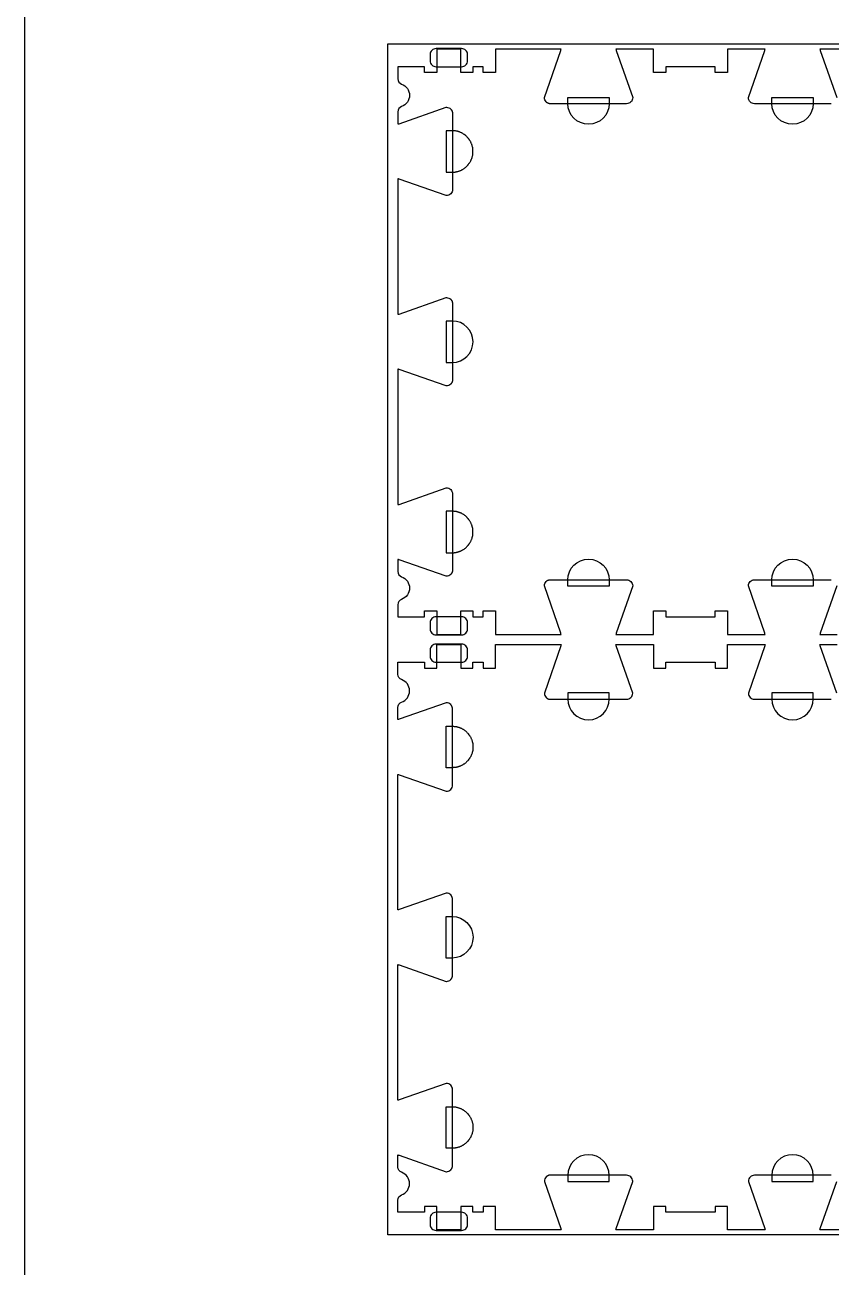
# Model space of a CAD drawing. Extents: x 5216 to 8399, y -27186 to -19593.
# Drawn here: x 5216 to 6041, y -21550 to -20277 of the extents above; entities that cross this region are included whole.
import ezdxf

# ---------------------------------------------------------------- set-up
doc = ezdxf.new("R2010")
doc.units = 0
for name, color, linetype in [('0_SHEET_SPRUCEPLY_2440X122', 1, 'CONTINUOUS'), ('4_ANYTOOL_CUTTHROUGH_OUTSI', 5, 'CONTINUOUS'), ('5_ANYTOOL_HALF_MILL_9MM_IN', 3, 'CONTINUOUS'), ('DONOTCUT', 18, 'CONTINUOUS')]:
    doc.layers.add(name, color=color, linetype=linetype)

msp = doc.modelspace()

# ---------------------------------------------------------------- linework, layer by layer
at = {"layer": '0_SHEET_SPRUCEPLY_2440X122'}
msp.add_lwpolyline([(8027.3, -20296.7), (8027.3, -21516.7), (5587.3, -21516.7), (5587.3, -20296.7)], close=True, dxfattribs=at)
at = {"layer": '4_ANYTOOL_CUTTHROUGH_OUTSI', "color": 5}
for points in [[(6041.3, -20357.9), (6041.2, -20357.9), (6041, -20358), (6040.9, -20358), (6040.7, -20358), (5962.7, -20358, -0.414214), (5956.5, -20351.7), (5956.5, -20351.7), (5956.5, -20351.6), (5973.4, -20303.4), (5973.4, -20303.4, 0.061485), (5973.6, -20302), (5935, -20302), (5935, -20326), (5922.5, -20326), (5922.5, -20320), (5872, -20320), (5872, -20326), (5859.5, -20326), (5859.5, -20302), (5820.9, -20302), (5820.9, -20302, 0.061485), (5821.2, -20303.4), (5838.1, -20351.6), (5838.1, -20351.7), (5838.1, -20351.7), (5838.1, -20351.7, -0.414214), (5831.8, -20358), (5753.8, -20358), (5753.7, -20358), (5753.5, -20358), (5753.4, -20357.9), (5753.2, -20357.9), (5753.1, -20357.9), (5752.9, -20357.9), (5752.8, -20357.9), (5752.6, -20357.8), (5752.5, -20357.8), (5752.3, -20357.8), (5752.2, -20357.7), (5752, -20357.7), (5751.9, -20357.7), (5751.7, -20357.6), (5751.6, -20357.5), (5751.4, -20357.5), (5751.3, -20357.4), (5751.2, -20357.4), (5751, -20357.3), (5750.9, -20357.2), (5750.7, -20357.1), (5750.6, -20357.1), (5750.5, -20357), (5750.3, -20356.9), (5750.2, -20356.8), (5750.1, -20356.7), (5750, -20356.6), (5749.9, -20356.5), (5749.7, -20356.4), (5749.6, -20356.3), (5749.5, -20356.2), (5749.4, -20356.1, -0.198912), (5747.6, -20351.7), (5747.6, -20351.7), (5747.6, -20351.6), (5764.5, -20303.4), (5764.5, -20303.4, 0.061485), (5764.7, -20302), (5697.5, -20302), (5697.5, -20326), (5685, -20326), (5685, -20320), (5674.5, -20320), (5674.5, -20326), (5662, -20326), (5662, -20302), (5637.5, -20302), (5637.5, -20326), (5625, -20326), (5625, -20320), (5597.5, -20320), (5597.5, -20332.4), (5597.5, -20332.4, 0.317837), (5601.4, -20337.8, -0.707107), (5601.4, -20360.9, 0.317837), (5597.5, -20366.3), (5597.5, -20378.7, 0.061485), (5598.9, -20378.5), (5647.2, -20361.6), (5647.2, -20361.6), (5647.3, -20361.6), (5647.3, -20361.6, -0.198912), (5651.7, -20363.4), (5651.8, -20363.5), (5651.9, -20363.6), (5652, -20363.7), (5652.1, -20363.8), (5652.2, -20364), (5652.3, -20364.1), (5652.4, -20364.2), (5652.5, -20364.3), (5652.6, -20364.5), (5652.6, -20364.6), (5652.7, -20364.7), (5652.8, -20364.9), (5652.9, -20365), (5652.9, -20365.1), (5653, -20365.3), (5653.1, -20365.4), (5653.1, -20365.6), (5653.2, -20365.7), (5653.2, -20365.9), (5653.3, -20366), (5653.3, -20366.2), (5653.3, -20366.3), (5653.4, -20366.5), (5653.4, -20366.6), (5653.4, -20366.8), (5653.5, -20366.9), (5653.5, -20367.1), (5653.5, -20367.2), (5653.5, -20367.4), (5653.5, -20367.5), (5653.5, -20367.7), (5653.5, -20367.8), (5653.5, -20445.8, -0.414214), (5647.3, -20452.1), (5647.2, -20452.1), (5647.2, -20452.1), (5598.9, -20435.2), (5598.9, -20435.2, 0.061485), (5597.5, -20434.9), (5597.5, -20573.6, 0.061485), (5598.9, -20573.4), (5647.2, -20556.5), (5647.2, -20556.5), (5647.3, -20556.5), (5647.3, -20556.5, -0.198912), (5651.7, -20558.3), (5651.8, -20558.4), (5651.9, -20558.5), (5652, -20558.6), (5652.1, -20558.7), (5652.2, -20558.9), (5652.3, -20559), (5652.4, -20559.1), (5652.5, -20559.2), (5652.6, -20559.4), (5652.6, -20559.5), (5652.7, -20559.6), (5652.8, -20559.8), (5652.9, -20559.9), (5652.9, -20560), (5653, -20560.2), (5653.1, -20560.3), (5653.1, -20560.5), (5653.2, -20560.6), (5653.2, -20560.8), (5653.3, -20560.9), (5653.3, -20561.1), (5653.3, -20561.2), (5653.4, -20561.4), (5653.4, -20561.5), (5653.4, -20561.7), (5653.5, -20561.8), (5653.5, -20562), (5653.5, -20562.1), (5653.5, -20562.3), (5653.5, -20562.4), (5653.5, -20562.6), (5653.5, -20562.7), (5653.5, -20640.7), (5653.5, -20640.9), (5653.5, -20641), (5653.5, -20641.2), (5653.5, -20641.3), (5653.5, -20641.5), (5653.5, -20641.6), (5653.4, -20641.8), (5653.4, -20641.9), (5653.4, -20642.1), (5653.3, -20642.2), (5653.3, -20642.4), (5653.3, -20642.5), (5653.2, -20642.7), (5653.2, -20642.8), (5653.1, -20643), (5653.1, -20643.1), (5653, -20643.2), (5652.9, -20643.4), (5652.9, -20643.5), (5652.8, -20643.7), (5652.7, -20643.8), (5652.6, -20643.9), (5652.6, -20644.1), (5652.5, -20644.2), (5652.4, -20644.3), (5652.3, -20644.4), (5652.2, -20644.6), (5652.1, -20644.7), (5652, -20644.8), (5651.9, -20644.9), (5651.8, -20645), (5651.7, -20645.1, -0.198912), (5647.3, -20647), (5647.2, -20647), (5647.2, -20647), (5598.9, -20630.1), (5598.9, -20630.1, 0.061485), (5597.5, -20629.8), (5597.5, -20768.5, 0.061485), (5598.9, -20768.3), (5647.2, -20751.4), (5647.2, -20751.4), (5647.3, -20751.4), (5647.3, -20751.4, -0.414214), (5653.5, -20757.6), (5653.5, -20835.6), (5653.5, -20835.8), (5653.5, -20835.9), (5653.5, -20836.1), (5653.5, -20836.2), (5653.5, -20836.4), (5653.5, -20836.5), (5653.4, -20836.7), (5653.4, -20836.8), (5653.4, -20837), (5653.3, -20837.1), (5653.3, -20837.3), (5653.3, -20837.4), (5653.2, -20837.6), (5653.2, -20837.7), (5653.1, -20837.9), (5653.1, -20838), (5653, -20838.1), (5652.9, -20838.3), (5652.9, -20838.4), (5652.8, -20838.6), (5652.7, -20838.7), (5652.6, -20838.8), (5652.6, -20839), (5652.5, -20839.1), (5652.4, -20839.2), (5652.3, -20839.3), (5652.2, -20839.5), (5652.1, -20839.6), (5652, -20839.7), (5651.9, -20839.8), (5651.8, -20839.9), (5651.7, -20840, -0.198912), (5647.3, -20841.9), (5647.2, -20841.9), (5647.2, -20841.9), (5598.9, -20825), (5598.9, -20825, 0.061485), (5597.5, -20824.7), (5597.5, -20837.1, 0.317837), (5601.4, -20842.5, -0.707107), (5601.4, -20865.6, 0.317837), (5597.5, -20871.1), (5597.5, -20883.5), (5625, -20883.5), (5625, -20877.5), (5637.5, -20877.5), (5637.5, -20901.5), (5662, -20901.5), (5662, -20877.5), (5674.5, -20877.5), (5674.5, -20883.5), (5685, -20883.5), (5685, -20877.5), (5697.5, -20877.5), (5697.5, -20901.5), (5764.7, -20901.5), (5764.7, -20901.5, 0.061485), (5764.5, -20900.1), (5747.6, -20851.8), (5747.6, -20851.8), (5747.6, -20851.7), (5747.6, -20851.7, -0.198912), (5749.4, -20847.3), (5749.5, -20847.2), (5749.6, -20847.1), (5749.7, -20847), (5749.9, -20846.9), (5750, -20846.8), (5750.1, -20846.7), (5750.2, -20846.6), (5750.3, -20846.5), (5750.5, -20846.4), (5750.6, -20846.4), (5750.7, -20846.3), (5750.9, -20846.2), (5751, -20846.1), (5751.2, -20846.1), (5751.3, -20846), (5751.4, -20845.9), (5751.6, -20845.9), (5751.7, -20845.8), (5751.9, -20845.8), (5752, -20845.7), (5752.2, -20845.7), (5752.3, -20845.6), (5752.5, -20845.6), (5752.6, -20845.6), (5752.8, -20845.6), (5752.9, -20845.5), (5753.1, -20845.5), (5753.2, -20845.5), (5753.4, -20845.5), (5753.5, -20845.5), (5753.7, -20845.5), (5753.8, -20845.5), (5831.8, -20845.5, -0.414214), (5838.1, -20851.7), (5838.1, -20851.8), (5838.1, -20851.8), (5821.2, -20900.1), (5821.2, -20900.1, 0.061485), (5820.9, -20901.5), (5859.5, -20901.5), (5859.5, -20877.5), (5872, -20877.5), (5872, -20883.5), (5922.5, -20883.5), (5922.5, -20877.5), (5935, -20877.5), (5935, -20901.5), (5973.6, -20901.5), (5973.6, -20901.5, 0.061485), (5973.4, -20900.1), (5956.5, -20851.8), (5956.5, -20851.7), (5956.5, -20851.7, -0.414214), (5962.7, -20845.5), (6040.7, -20845.5), (6040.9, -20845.5), (6041, -20845.5), (6041.2, -20845.5), (6041.3, -20845.5)], [(6097, -20302), (6029.8, -20302), (6029.8, -20302, 0.061485), (6030.1, -20303.4), (6047, -20351.6)], [(6047, -20851.8), (6030.1, -20900.1), (6030.1, -20900.1, 0.061485), (6029.8, -20901.5), (6047.3, -20901.5)], [(6041.3, -21455.5), (6041.2, -21455.5), (6041, -21455.5), (6040.9, -21455.5), (6040.7, -21455.5), (5962.7, -21455.5, 0.414214), (5956.5, -21461.7), (5956.5, -21461.8), (5956.5, -21461.8), (5973.4, -21510.1), (5973.4, -21510.1, -0.061485), (5973.6, -21511.5), (5935, -21511.5), (5935, -21487.5), (5922.5, -21487.5), (5922.5, -21493.5), (5872, -21493.5), (5872, -21487.5), (5859.5, -21487.5), (5859.5, -21511.5), (5820.9, -21511.5), (5820.9, -21511.5, -0.061485), (5821.2, -21510.1), (5838.1, -21461.8), (5838.1, -21461.8), (5838.1, -21461.7), (5838.1, -21461.7, 0.414214), (5831.8, -21455.5), (5753.8, -21455.5), (5753.7, -21455.5), (5753.5, -21455.5), (5753.4, -21455.5), (5753.2, -21455.5), (5753.1, -21455.5), (5752.9, -21455.5), (5752.8, -21455.6), (5752.6, -21455.6), (5752.5, -21455.6), (5752.3, -21455.6), (5752.2, -21455.7), (5752, -21455.7), (5751.9, -21455.8), (5751.7, -21455.8), (5751.6, -21455.9), (5751.4, -21455.9), (5751.3, -21456), (5751.2, -21456.1), (5751, -21456.1), (5750.9, -21456.2), (5750.7, -21456.3), (5750.6, -21456.4), (5750.5, -21456.4), (5750.3, -21456.5), (5750.2, -21456.6), (5750.1, -21456.7), (5750, -21456.8), (5749.9, -21456.9), (5749.7, -21457), (5749.6, -21457.1), (5749.5, -21457.2), (5749.4, -21457.3, 0.198912), (5747.6, -21461.7), (5747.6, -21461.8), (5747.6, -21461.8), (5764.5, -21510.1), (5764.5, -21510.1, -0.061485), (5764.7, -21511.5), (5697.5, -21511.5), (5697.5, -21487.5), (5685, -21487.5), (5685, -21493.5), (5674.5, -21493.5), (5674.5, -21487.5), (5662, -21487.5), (5662, -21511.5), (5637.5, -21511.5), (5637.5, -21487.5), (5625, -21487.5), (5625, -21493.5), (5597.5, -21493.5), (5597.5, -21481.1), (5597.5, -21481.1, -0.317837), (5601.4, -21475.6, 0.707107), (5601.4, -21452.5, -0.317837), (5597.5, -21447.1), (5597.5, -21434.7, -0.061485), (5598.9, -21435), (5647.2, -21451.9), (5647.2, -21451.9), (5647.3, -21451.9), (5647.3, -21451.9, 0.198912), (5651.7, -21450), (5651.8, -21449.9), (5651.9, -21449.8), (5652, -21449.7), (5652.1, -21449.6), (5652.2, -21449.5), (5652.3, -21449.3), (5652.4, -21449.2), (5652.5, -21449.1), (5652.6, -21449), (5652.6, -21448.8), (5652.7, -21448.7), (5652.8, -21448.6), (5652.9, -21448.4), (5652.9, -21448.3), (5653, -21448.1), (5653.1, -21448), (5653.1, -21447.9), (5653.2, -21447.7), (5653.2, -21447.6), (5653.3, -21447.4), (5653.3, -21447.3), (5653.3, -21447.1), (5653.4, -21447), (5653.4, -21446.8), (5653.4, -21446.7), (5653.5, -21446.5), (5653.5, -21446.4), (5653.5, -21446.2), (5653.5, -21446.1), (5653.5, -21445.9), (5653.5, -21445.8), (5653.5, -21445.6), (5653.5, -21367.6, 0.414214), (5647.3, -21361.4), (5647.2, -21361.4), (5647.2, -21361.4), (5598.9, -21378.3), (5598.9, -21378.3, -0.061485), (5597.5, -21378.5), (5597.5, -21239.8, -0.061485), (5598.9, -21240.1), (5647.2, -21257), (5647.2, -21257), (5647.3, -21257), (5647.3, -21257, 0.198912), (5651.7, -21255.1), (5651.8, -21255), (5651.9, -21254.9), (5652, -21254.8), (5652.1, -21254.7), (5652.2, -21254.6), (5652.3, -21254.4), (5652.4, -21254.3), (5652.5, -21254.2), (5652.6, -21254.1), (5652.6, -21253.9), (5652.7, -21253.8), (5652.8, -21253.7), (5652.9, -21253.5), (5652.9, -21253.4), (5653, -21253.2), (5653.1, -21253.1), (5653.1, -21253), (5653.2, -21252.8), (5653.2, -21252.7), (5653.3, -21252.5), (5653.3, -21252.4), (5653.3, -21252.2), (5653.4, -21252.1), (5653.4, -21251.9), (5653.4, -21251.8), (5653.5, -21251.6), (5653.5, -21251.5), (5653.5, -21251.3), (5653.5, -21251.2), (5653.5, -21251), (5653.5, -21250.9), (5653.5, -21250.7), (5653.5, -21172.7), (5653.5, -21172.6), (5653.5, -21172.4), (5653.5, -21172.3), (5653.5, -21172.1), (5653.5, -21172), (5653.5, -21171.8), (5653.4, -21171.7), (5653.4, -21171.5), (5653.4, -21171.4), (5653.3, -21171.2), (5653.3, -21171.1), (5653.3, -21170.9), (5653.2, -21170.8), (5653.2, -21170.6), (5653.1, -21170.5), (5653.1, -21170.3), (5653, -21170.2), (5652.9, -21170), (5652.9, -21169.9), (5652.8, -21169.8), (5652.7, -21169.6), (5652.6, -21169.5), (5652.6, -21169.4), (5652.5, -21169.2), (5652.4, -21169.1), (5652.3, -21169), (5652.2, -21168.9), (5652.1, -21168.7), (5652, -21168.6), (5651.9, -21168.5), (5651.8, -21168.4), (5651.7, -21168.3, 0.198912), (5647.3, -21166.5), (5647.2, -21166.5), (5647.2, -21166.5), (5598.9, -21183.4), (5598.9, -21183.4, -0.061485), (5597.5, -21183.6), (5597.5, -21044.9, -0.061485), (5598.9, -21045.2), (5647.2, -21062.1), (5647.2, -21062.1), (5647.3, -21062.1), (5647.3, -21062.1, 0.414214), (5653.5, -21055.8), (5653.5, -20977.8), (5653.5, -20977.7), (5653.5, -20977.5), (5653.5, -20977.4), (5653.5, -20977.2), (5653.5, -20977.1), (5653.5, -20976.9), (5653.4, -20976.8), (5653.4, -20976.6), (5653.4, -20976.5), (5653.3, -20976.3), (5653.3, -20976.2), (5653.3, -20976), (5653.2, -20975.9), (5653.2, -20975.7), (5653.1, -20975.6), (5653.1, -20975.4), (5653, -20975.3), (5652.9, -20975.1), (5652.9, -20975), (5652.8, -20974.9), (5652.7, -20974.7), (5652.6, -20974.6), (5652.6, -20974.5), (5652.5, -20974.3), (5652.4, -20974.2), (5652.3, -20974.1), (5652.2, -20974), (5652.1, -20973.8), (5652, -20973.7), (5651.9, -20973.6), (5651.8, -20973.5), (5651.7, -20973.4, 0.198912), (5647.3, -20971.6), (5647.2, -20971.6), (5647.2, -20971.6), (5598.9, -20988.5), (5598.9, -20988.5, -0.061485), (5597.5, -20988.7), (5597.5, -20976.3, -0.317837), (5601.4, -20970.9, 0.707107), (5601.4, -20947.8, -0.317837), (5597.5, -20942.4), (5597.5, -20930), (5625, -20930), (5625, -20936), (5637.5, -20936), (5637.5, -20912), (5662, -20912), (5662, -20936), (5674.5, -20936), (5674.5, -20930), (5685, -20930), (5685, -20936), (5697.5, -20936), (5697.5, -20912), (5764.7, -20912), (5764.7, -20912, -0.061485), (5764.5, -20913.4), (5747.6, -20961.6), (5747.6, -20961.7), (5747.6, -20961.7), (5747.6, -20961.7, 0.198912), (5749.4, -20966.1), (5749.5, -20966.2), (5749.6, -20966.3), (5749.7, -20966.4), (5749.9, -20966.5), (5750, -20966.6), (5750.1, -20966.7), (5750.2, -20966.8), (5750.3, -20966.9), (5750.5, -20967), (5750.6, -20967.1), (5750.7, -20967.1), (5750.9, -20967.2), (5751, -20967.3), (5751.2, -20967.4), (5751.3, -20967.4), (5751.4, -20967.5), (5751.6, -20967.5), (5751.7, -20967.6), (5751.9, -20967.7), (5752, -20967.7), (5752.2, -20967.7), (5752.3, -20967.8), (5752.5, -20967.8), (5752.6, -20967.8), (5752.8, -20967.9), (5752.9, -20967.9), (5753.1, -20967.9), (5753.2, -20967.9), (5753.4, -20967.9), (5753.5, -20968), (5753.7, -20968), (5753.8, -20968), (5831.8, -20968, 0.414214), (5838.1, -20961.7), (5838.1, -20961.7), (5838.1, -20961.6), (5821.2, -20913.4), (5821.2, -20913.4, -0.061485), (5820.9, -20912), (5859.5, -20912), (5859.5, -20936), (5872, -20936), (5872, -20930), (5922.5, -20930), (5922.5, -20936), (5935, -20936), (5935, -20912), (5973.6, -20912), (5973.6, -20912, -0.061485), (5973.4, -20913.4), (5956.5, -20961.6), (5956.5, -20961.7), (5956.5, -20961.7), (5956.5, -20961.7, 0.414214), (5962.7, -20968), (6040.7, -20968), (6040.9, -20968), (6041, -20968), (6041.2, -20967.9), (6041.3, -20967.9)], [(6047, -20961.6), (6030.1, -20913.4), (6030.1, -20913.4, -0.061485), (6029.8, -20912), (6047.3, -20912)], [(6097, -21511.5), (6029.8, -21511.5), (6029.8, -21511.5, -0.061485), (6030.1, -21510.1), (6047, -21461.8)]]:
    msp.add_lwpolyline(points, format="xyb", dxfattribs=at)
at = {"layer": '5_ANYTOOL_HALF_MILL_9MM_IN', "color": 3}
for points in [[(5636.7, -20301.5, 0.414214), (5630.7, -20307.5), (5630.7, -20314, 0.414214), (5636.7, -20320), (5662.9, -20320, 0.414214), (5668.9, -20314), (5668.9, -20307.5, 0.414214), (5662.9, -20301.5)], [(5814.1, -20357.7, -1), (5771.6, -20357.7), (5771.6, -20357.5), (5771.6, -20351.5), (5814.1, -20351.5), (5814.1, -20357.5), (5814.1, -20357.7)], [(6023, -20357.7, -1), (5980.5, -20357.7), (5980.5, -20357.5), (5980.5, -20351.5), (6023, -20351.5), (6023, -20357.5), (6023, -20357.7)], [(5653.3, -20623, 1), (5653.3, -20580.5), (5653, -20580.5), (5647, -20580.5), (5647, -20623), (5653, -20623), (5653.3, -20623)], [(5771.6, -20845.7, -1), (5814.1, -20845.7), (5814.1, -20846), (5814.1, -20852), (5771.6, -20852), (5771.6, -20846), (5771.6, -20845.7)], [(5980.5, -20845.7, -1), (6023, -20845.7), (6023, -20846), (6023, -20852), (5980.5, -20852), (5980.5, -20846), (5980.5, -20845.7)], [(5636.7, -20883.5, 0.414214), (5630.7, -20889.5), (5630.7, -20896, 0.414214), (5636.7, -20902), (5662.9, -20902, 0.414214), (5668.9, -20896), (5668.9, -20889.5, 0.414214), (5662.9, -20883.5)], [(5636.7, -20911.5, 0.414214), (5630.7, -20917.5), (5630.7, -20924, 0.414214), (5636.7, -20930), (5662.9, -20930, 0.414214), (5668.9, -20924), (5668.9, -20917.5, 0.414214), (5662.9, -20911.5)], [(5771.6, -20967.7, 1), (5814.1, -20967.7), (5814.1, -20967.5), (5814.1, -20961.5), (5771.6, -20961.5), (5771.6, -20967.5), (5771.6, -20967.7)], [(5980.5, -20967.7, 1), (6023, -20967.7), (6023, -20967.5), (6023, -20961.5), (5980.5, -20961.5), (5980.5, -20967.5), (5980.5, -20967.7)], [(5653.3, -21190.5, -1), (5653.3, -21233), (5653, -21233), (5647, -21233), (5647, -21190.5), (5653, -21190.5), (5653.3, -21190.5)], [(5814.1, -21455.7, 1), (5771.6, -21455.7), (5771.6, -21456), (5771.6, -21462), (5814.1, -21462), (5814.1, -21456), (5814.1, -21455.7)], [(6023, -21455.7, 1), (5980.5, -21455.7), (5980.5, -21456), (5980.5, -21462), (6023, -21462), (6023, -21456), (6023, -21455.7)], [(5636.7, -21493.5, 0.414214), (5630.7, -21499.5), (5630.7, -21506, 0.414214), (5636.7, -21512), (5662.9, -21512, 0.414214), (5668.9, -21506), (5668.9, -21499.5, 0.414214), (5662.9, -21493.5)]]:
    msp.add_lwpolyline(points, format="xyb", close=True, dxfattribs=at)
for points in [[(5653.3, -20428.1), (5653.8, -20428.1), (5654.2, -20428), (5654.7, -20428), (5655.2, -20428), (5655.7, -20427.9), (5656.2, -20427.9), (5656.7, -20427.8), (5657.2, -20427.7), (5657.6, -20427.6), (5658.1, -20427.5), (5658.6, -20427.4), (5659.1, -20427.2), (5659.6, -20427.1), (5660.1, -20426.9), (5660.6, -20426.8), (5661.1, -20426.6), (5661.6, -20426.4), (5662.1, -20426.2), (5662.6, -20425.9), (5663, -20425.7), (5663.5, -20425.4), (5664, -20425.2), (5664.5, -20424.9), (5664.9, -20424.6), (5665.4, -20424.3), (5665.8, -20424), (5666.2, -20423.7), (5666.7, -20423.3), (5667.1, -20423), (5667.5, -20422.6), (5667.9, -20422.2), (5668.3, -20421.8), (5668.7, -20421.4), (5669.1, -20421), (5669.4, -20420.6), (5669.8, -20420.2), (5670.1, -20419.8), (5670.4, -20419.3), (5670.8, -20418.9), (5671.1, -20418.4), (5671.4, -20418), (5671.6, -20417.5), (5671.9, -20417), (5672.2, -20416.6), (5672.4, -20416.1), (5672.6, -20415.6), (5672.8, -20415.1), (5673, -20414.6), (5673.2, -20414.1), (5673.4, -20413.7), (5673.6, -20413.2), (5673.7, -20412.7), (5673.8, -20412.2), (5674, -20411.7), (5674.1, -20411.2), (5674.2, -20410.7), (5674.3, -20410.2), (5674.3, -20409.7), (5674.4, -20409.2), (5674.4, -20408.7), (5674.5, -20408.2), (5674.5, -20407.8), (5674.5, -20407.3), (5674.5, -20406.8), (5674.5, -20406.3), (5674.5, -20405.9), (5674.5, -20405.4), (5674.4, -20404.9), (5674.4, -20404.4), (5674.3, -20403.9), (5674.3, -20403.4), (5674.2, -20402.9), (5674.1, -20402.5), (5674, -20402), (5673.8, -20401.5), (5673.7, -20401), (5673.6, -20400.5), (5673.4, -20400), (5673.2, -20399.5), (5673, -20399), (5672.8, -20398.5), (5672.6, -20398), (5672.4, -20397.5), (5672.2, -20397.1), (5671.9, -20396.6), (5671.6, -20396.1), (5671.4, -20395.6), (5671.1, -20395.2), (5670.8, -20394.7), (5670.4, -20394.3), (5670.1, -20393.9), (5669.8, -20393.4), (5669.4, -20393), (5669.1, -20392.6), (5668.7, -20392.2), (5668.3, -20391.8), (5667.9, -20391.4), (5667.5, -20391), (5667.1, -20390.7), (5666.7, -20390.3), (5666.2, -20390), (5665.8, -20389.6), (5665.4, -20389.3), (5664.9, -20389), (5664.5, -20388.7), (5664, -20388.5), (5663.5, -20388.2), (5663, -20387.9), (5662.6, -20387.7), (5662.1, -20387.5), (5661.6, -20387.3), (5661.1, -20387.1), (5660.6, -20386.9), (5660.1, -20386.7), (5659.6, -20386.5), (5659.1, -20386.4), (5658.6, -20386.2), (5658.1, -20386.1), (5657.6, -20386), (5657.2, -20385.9), (5656.7, -20385.8), (5656.2, -20385.8), (5655.7, -20385.7), (5655.2, -20385.7), (5654.7, -20385.6), (5654.2, -20385.6), (5653.8, -20385.6), (5653.3, -20385.6), (5653, -20385.6), (5647, -20385.6), (5647, -20428.1), (5653, -20428.1), (5653.3, -20428.1)], [(5653.3, -20817.9), (5653.8, -20817.9), (5654.2, -20817.8), (5654.7, -20817.8), (5655.2, -20817.8), (5655.7, -20817.7), (5656.2, -20817.7), (5656.7, -20817.6), (5657.2, -20817.5), (5657.6, -20817.4), (5658.1, -20817.3), (5658.6, -20817.2), (5659.1, -20817), (5659.6, -20816.9), (5660.1, -20816.7), (5660.6, -20816.6), (5661.1, -20816.4), (5661.6, -20816.2), (5662.1, -20816), (5662.6, -20815.7), (5663, -20815.5), (5663.5, -20815.2), (5664, -20815), (5664.5, -20814.7), (5664.9, -20814.4), (5665.4, -20814.1), (5665.8, -20813.8), (5666.2, -20813.5), (5666.7, -20813.1), (5667.1, -20812.8), (5667.5, -20812.4), (5667.9, -20812), (5668.3, -20811.6), (5668.7, -20811.2), (5669.1, -20810.8), (5669.4, -20810.4), (5669.8, -20810), (5670.1, -20809.6), (5670.4, -20809.1), (5670.8, -20808.7), (5671.1, -20808.2), (5671.4, -20807.8), (5671.6, -20807.3), (5671.9, -20806.8), (5672.2, -20806.4), (5672.4, -20805.9), (5672.6, -20805.4), (5672.8, -20804.9), (5673, -20804.4), (5673.2, -20803.9), (5673.4, -20803.5), (5673.6, -20803), (5673.7, -20802.5), (5673.8, -20802), (5674, -20801.5), (5674.1, -20801), (5674.2, -20800.5), (5674.3, -20800), (5674.3, -20799.5), (5674.4, -20799), (5674.4, -20798.5), (5674.5, -20798), (5674.5, -20797.6), (5674.5, -20797.1), (5674.5, -20796.6), (5674.5, -20796.1), (5674.5, -20795.7), (5674.5, -20795.2), (5674.4, -20794.7), (5674.4, -20794.2), (5674.3, -20793.7), (5674.3, -20793.2), (5674.2, -20792.7), (5674.1, -20792.3), (5674, -20791.8), (5673.8, -20791.3), (5673.7, -20790.8), (5673.6, -20790.3), (5673.4, -20789.8), (5673.2, -20789.3), (5673, -20788.8), (5672.8, -20788.3), (5672.6, -20787.8), (5672.4, -20787.3), (5672.2, -20786.9), (5671.9, -20786.4), (5671.6, -20785.9), (5671.4, -20785.4), (5671.1, -20785), (5670.8, -20784.5), (5670.4, -20784.1), (5670.1, -20783.7), (5669.8, -20783.2), (5669.4, -20782.8), (5669.1, -20782.4), (5668.7, -20782), (5668.3, -20781.6), (5667.9, -20781.2), (5667.5, -20780.8), (5667.1, -20780.5), (5666.7, -20780.1), (5666.2, -20779.8), (5665.8, -20779.4), (5665.4, -20779.1), (5664.9, -20778.8), (5664.5, -20778.5), (5664, -20778.3), (5663.5, -20778), (5663, -20777.7), (5662.6, -20777.5), (5662.1, -20777.3), (5661.6, -20777.1), (5661.1, -20776.9), (5660.6, -20776.7), (5660.1, -20776.5), (5659.6, -20776.3), (5659.1, -20776.2), (5658.6, -20776), (5658.1, -20775.9), (5657.6, -20775.8), (5657.2, -20775.7), (5656.7, -20775.6), (5656.2, -20775.6), (5655.7, -20775.5), (5655.2, -20775.5), (5654.7, -20775.4), (5654.2, -20775.4), (5653.8, -20775.4), (5653.3, -20775.4), (5653, -20775.4), (5647, -20775.4), (5647, -20817.9), (5653, -20817.9), (5653.3, -20817.9)], [(5653.3, -20995.6), (5653.8, -20995.6), (5654.2, -20995.6), (5654.7, -20995.6), (5655.2, -20995.7), (5655.7, -20995.7), (5656.2, -20995.8), (5656.7, -20995.8), (5657.2, -20995.9), (5657.6, -20996), (5658.1, -20996.1), (5658.6, -20996.2), (5659.1, -20996.4), (5659.6, -20996.5), (5660.1, -20996.7), (5660.6, -20996.9), (5661.1, -20997.1), (5661.6, -20997.3), (5662.1, -20997.5), (5662.6, -20997.7), (5663, -20997.9), (5663.5, -20998.2), (5664, -20998.5), (5664.5, -20998.7), (5664.9, -20999), (5665.4, -20999.3), (5665.8, -20999.6), (5666.2, -21000), (5666.7, -21000.3), (5667.1, -21000.7), (5667.5, -21001), (5667.9, -21001.4), (5668.3, -21001.8), (5668.7, -21002.2), (5669.1, -21002.6), (5669.4, -21003), (5669.8, -21003.4), (5670.1, -21003.9), (5670.4, -21004.3), (5670.8, -21004.7), (5671.1, -21005.2), (5671.4, -21005.6), (5671.6, -21006.1), (5671.9, -21006.6), (5672.2, -21007.1), (5672.4, -21007.5), (5672.6, -21008), (5672.8, -21008.5), (5673, -21009), (5673.2, -21009.5), (5673.4, -21010), (5673.6, -21010.5), (5673.7, -21011), (5673.8, -21011.5), (5674, -21012), (5674.1, -21012.5), (5674.2, -21012.9), (5674.3, -21013.4), (5674.3, -21013.9), (5674.4, -21014.4), (5674.4, -21014.9), (5674.5, -21015.4), (5674.5, -21015.9), (5674.5, -21016.3), (5674.5, -21016.8), (5674.5, -21017.3), (5674.5, -21017.8), (5674.5, -21018.2), (5674.4, -21018.7), (5674.4, -21019.2), (5674.3, -21019.7), (5674.3, -21020.2), (5674.2, -21020.7), (5674.1, -21021.2), (5674, -21021.7), (5673.8, -21022.2), (5673.7, -21022.7), (5673.6, -21023.2), (5673.4, -21023.7), (5673.2, -21024.1), (5673, -21024.6), (5672.8, -21025.1), (5672.6, -21025.6), (5672.4, -21026.1), (5672.2, -21026.6), (5671.9, -21027), (5671.6, -21027.5), (5671.4, -21028), (5671.1, -21028.4), (5670.8, -21028.9), (5670.4, -21029.3), (5670.1, -21029.8), (5669.8, -21030.2), (5669.4, -21030.6), (5669.1, -21031), (5668.7, -21031.4), (5668.3, -21031.8), (5667.9, -21032.2), (5667.5, -21032.6), (5667.1, -21033), (5666.7, -21033.3), (5666.2, -21033.7), (5665.8, -21034), (5665.4, -21034.3), (5664.9, -21034.6), (5664.5, -21034.9), (5664, -21035.2), (5663.5, -21035.4), (5663, -21035.7), (5662.6, -21035.9), (5662.1, -21036.2), (5661.6, -21036.4), (5661.1, -21036.6), (5660.6, -21036.8), (5660.1, -21036.9), (5659.6, -21037.1), (5659.1, -21037.2), (5658.6, -21037.4), (5658.1, -21037.5), (5657.6, -21037.6), (5657.2, -21037.7), (5656.7, -21037.8), (5656.2, -21037.9), (5655.7, -21037.9), (5655.2, -21038), (5654.7, -21038), (5654.2, -21038), (5653.8, -21038.1), (5653.3, -21038.1), (5653, -21038.1), (5647, -21038.1), (5647, -20995.6), (5653, -20995.6), (5653.3, -20995.6)], [(5653.3, -21385.4), (5653.8, -21385.4), (5654.2, -21385.4), (5654.7, -21385.4), (5655.2, -21385.5), (5655.7, -21385.5), (5656.2, -21385.6), (5656.7, -21385.6), (5657.2, -21385.7), (5657.6, -21385.8), (5658.1, -21385.9), (5658.6, -21386), (5659.1, -21386.2), (5659.6, -21386.3), (5660.1, -21386.5), (5660.6, -21386.7), (5661.1, -21386.9), (5661.6, -21387.1), (5662.1, -21387.3), (5662.6, -21387.5), (5663, -21387.7), (5663.5, -21388), (5664, -21388.3), (5664.5, -21388.5), (5664.9, -21388.8), (5665.4, -21389.1), (5665.8, -21389.4), (5666.2, -21389.8), (5666.7, -21390.1), (5667.1, -21390.5), (5667.5, -21390.8), (5667.9, -21391.2), (5668.3, -21391.6), (5668.7, -21392), (5669.1, -21392.4), (5669.4, -21392.8), (5669.8, -21393.2), (5670.1, -21393.7), (5670.4, -21394.1), (5670.8, -21394.5), (5671.1, -21395), (5671.4, -21395.4), (5671.6, -21395.9), (5671.9, -21396.4), (5672.2, -21396.9), (5672.4, -21397.3), (5672.6, -21397.8), (5672.8, -21398.3), (5673, -21398.8), (5673.2, -21399.3), (5673.4, -21399.8), (5673.6, -21400.3), (5673.7, -21400.8), (5673.8, -21401.3), (5674, -21401.8), (5674.1, -21402.3), (5674.2, -21402.7), (5674.3, -21403.2), (5674.3, -21403.7), (5674.4, -21404.2), (5674.4, -21404.7), (5674.5, -21405.2), (5674.5, -21405.7), (5674.5, -21406.1), (5674.5, -21406.6), (5674.5, -21407.1), (5674.5, -21407.6), (5674.5, -21408), (5674.4, -21408.5), (5674.4, -21409), (5674.3, -21409.5), (5674.3, -21410), (5674.2, -21410.5), (5674.1, -21411), (5674, -21411.5), (5673.8, -21412), (5673.7, -21412.5), (5673.6, -21413), (5673.4, -21413.5), (5673.2, -21413.9), (5673, -21414.4), (5672.8, -21414.9), (5672.6, -21415.4), (5672.4, -21415.9), (5672.2, -21416.4), (5671.9, -21416.8), (5671.6, -21417.3), (5671.4, -21417.8), (5671.1, -21418.2), (5670.8, -21418.7), (5670.4, -21419.1), (5670.1, -21419.6), (5669.8, -21420), (5669.4, -21420.4), (5669.1, -21420.8), (5668.7, -21421.2), (5668.3, -21421.6), (5667.9, -21422), (5667.5, -21422.4), (5667.1, -21422.8), (5666.7, -21423.1), (5666.2, -21423.5), (5665.8, -21423.8), (5665.4, -21424.1), (5664.9, -21424.4), (5664.5, -21424.7), (5664, -21425), (5663.5, -21425.2), (5663, -21425.5), (5662.6, -21425.7), (5662.1, -21426), (5661.6, -21426.2), (5661.1, -21426.4), (5660.6, -21426.6), (5660.1, -21426.7), (5659.6, -21426.9), (5659.1, -21427), (5658.6, -21427.2), (5658.1, -21427.3), (5657.6, -21427.4), (5657.2, -21427.5), (5656.7, -21427.6), (5656.2, -21427.7), (5655.7, -21427.7), (5655.2, -21427.8), (5654.7, -21427.8), (5654.2, -21427.8), (5653.8, -21427.9), (5653.3, -21427.9), (5653, -21427.9), (5647, -21427.9), (5647, -21385.4), (5653, -21385.4), (5653.3, -21385.4)]]:
    msp.add_lwpolyline(points, close=True, dxfattribs=at)
at = {"layer": 'DONOTCUT'}
msp.add_lwpolyline([(8399, -27186.1), (5215.6, -27186.1), (5215.6, -19592.7), (8399, -19592.7)], close=True, dxfattribs=at)

doc.saveas('drawing.dxf')
